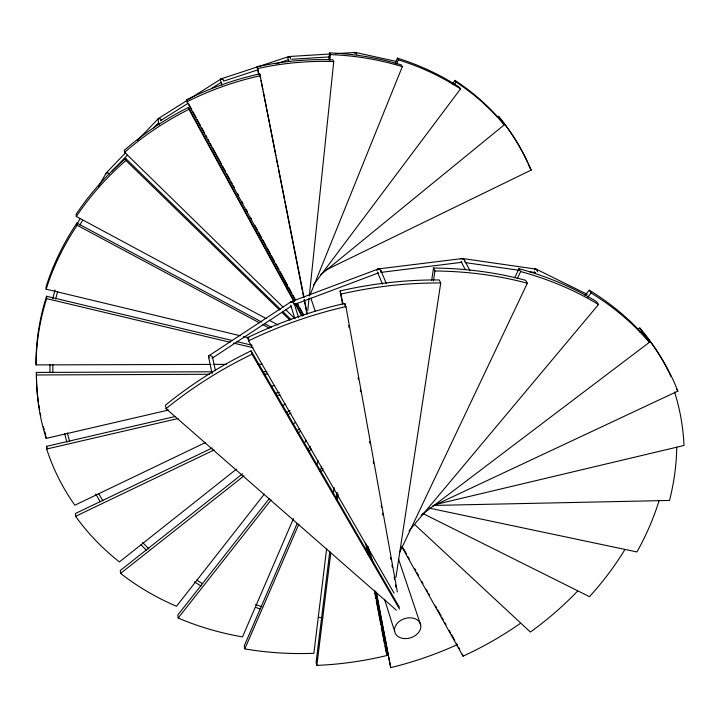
<?xml version="1.0" encoding="UTF-8"?>
<svg xmlns="http://www.w3.org/2000/svg" width="720" height="720" viewBox="0 0 720 720"><rect width="100%" height="100%" fill="white"/><g stroke="black" fill="none" stroke-linecap="round" stroke-linejoin="round"><path stroke-width="1.08" d="M49.968 372.654L49.986 364.779M52.848 372.645L52.866 364.779M221.859 79.515L221.22 78.867L221.319 79.488M328.878 59.607L329.571 52.902A266.211 230.85 -18 0 1 401.31 64.944L402.309 66.663L310.05 295.011M329.823 60.21L330.399 54.612L329.571 52.902M307.782 310.464L309.06 298.179M309.294 295.947L333.747 61.551L332.901 59.805A268.668 232.146 -18 0 0 257.112 66.753L258.633 74.475M326.646 548.73L313.875 653.292A299.826 247.275 -18 0 1 244.818 648.882L244.242 645.876L297.216 523.413M333.306 494.226L334.116 487.548M329.823 551.223L316.098 662.337L316.845 665.388A302.958 248.661 -18 0 0 387.045 655.47L374.661 590.454M336.285 498.996L337.104 492.327M316.845 665.388L330.786 553.005M337.275 500.715L338.103 494.037M431.694 280.224L433.512 268.029A341.217 263.664 -18 0 1 525.645 280.287L527.346 283.23L399.411 552.897M433.44 280.98L434.934 270.981L433.512 268.029M395.928 577.386L440.73 282.978L439.272 279.945A345.276 265.041 -18 0 0 340.137 290.925L342.54 304.191M537.507 271.881L537.084 269.901L534.672 268.929M291.78 302.418L291.087 302.04M287.667 57.519L288.558 56.556L329.814 54.009M52.722 298.674L55.071 289.989M55.629 299.043L57.672 291.501M223.443 80.892C224.28 78.759 219.645 77.859 220.545 80.388M160.947 120.294C161.685 118.341 157.257 117.495 158.103 119.808M108.963 174.303C109.557 172.548 105.372 171.846 106.164 173.889M380.88 271.836C381.933 269.424 376.776 267.516 376.821 270.513M290.016 302.652L290.79 301.806L378.27 268.983M294.066 304.389L293.337 302.391L290.79 301.806M395.298 63.369L397.395 58.149A263.799 229.563 -18 0 1 459.387 87.228L460.494 88.956L313.524 284.922M396.693 63.999L398.367 59.841L397.395 58.149M293.481 518.526L242.514 636.921A296.766 245.898 -18 0 1 178.191 618.048L177.759 615.087L269.37 498.474M316.53 464.994L318.303 460.872M319.923 470.925L321.705 466.812M244.818 648.882L298.854 524.187M321.183 472.662L322.974 468.54M514.656 277.866L518.958 268.695A337.257 262.278 -18 0 1 596.61 301.644L598.473 304.551L409.041 530.892M517.266 278.685L520.614 271.566L518.958 268.695M76.356 225.252L80.226 218.475M98.487 186.507L106.236 172.944L125.721 152.604M79.812 225.162L82.602 220.284M290.538 59.031L290.439 57.303L288.945 56.52M452.34 83.997L455.022 80.406A261.423 228.285 -18 0 1 503.055 123.102L504.225 124.857L320.445 274.959M454.086 84.798L456.102 82.098L455.022 80.406M264.303 494.127L176.49 606.276A293.769 244.521 -18 0 1 120.582 573.408L120.285 570.519L242.532 473.814M304.416 442.908L306.486 440.262M307.548 449.892L310.32 446.355M178.191 618.048L271.035 500.004M309.141 451.548L311.22 448.902M584.982 295.38L589.284 290.196A333.378 260.883 -18 0 1 647.415 339.426L649.35 342.333L421.137 515.214M587.511 297.342L591.102 293.031L589.284 290.196M137.403 140.445L158.436 118.548L158.832 118.881M111.879 171.297L127.323 155.214M153.594 127.872L158.229 123.048M291.06 301.752L208.854 355.788L208.503 356.688L212.139 373.752M353.925 52.794L355.329 52.434L395.982 61.362M236.448 469.125L119.412 561.924A290.826 243.153 -18 0 1 75.618 516.303L75.429 513.504L212.166 448.002M292.77 424.467L295.416 422.37M297.054 430.686L299.7 428.598M120.582 573.408L244.017 475.839M297.801 433.323L300.447 431.235M637.992 329.337L639.774 327.978L641.664 330.813A330.534 259.839 -18 0 1 677.844 391.131L432.54 506.196M639.882 332.172L641.664 330.813M460.836 258.912L462.177 258.462L535.77 269.082M291.285 306.162L212.202 358.182C213.489 356.535 210.222 354.933 208.854 355.788M158.481 118.485L186.993 100.476M188.892 99.279L221.22 78.867M160.497 120.699L187.83 103.437M211.392 88.542L220.824 82.593M326.286 269.802L531.207 170.073A259.677 227.331 -18 0 0 499.572 117.882L498.42 116.154A259.101 227.016 -18 0 1 527.202 161.838M205.596 442.494L74.862 505.188A287.946 241.794 -18 0 1 46.683 449.019L46.557 446.337L175.509 416.43M282.618 405.558L285.651 404.1M286.101 412.578L290.16 410.634M75.618 516.303L214.182 449.946M288.009 414.594L291.042 413.136M294.471 304.488L378.495 272.907M220.941 78.921L288.738 56.601M224.037 81L257.949 69.813M275.958 63.873L288.675 59.679M434.673 504.684L684 445.482A326.817 258.444 -18 0 0 674.559 392.04M274.959 393.363L279.324 392.346M46.683 449.019L178.137 418.509M276.732 395.631L280.017 394.866M211.779 371.772L36.387 372.429L36.486 374.967A285.129 240.444 -18 0 0 46.197 438.39L168.651 410.013M271.431 386.208L274.707 385.443M378.045 268.965L462.339 258.552M380.88 272.394L461.664 262.323M335.34 53.667L355.221 52.452L356.796 54.297M291.753 59.265L329.625 56.907M433.422 505.431L669.492 500.454A323.172 257.04 -18 0 0 676.755 447.138M232.479 340.578L46.521 296.244A281.673 238.752 -18 0 0 36 362.421L36.099 364.905L210.915 364.41M213.156 364.401L226.602 364.365M257.976 364.275L262.458 364.266M262.377 371.583L266.868 371.565M36.486 374.967L209.376 374.265M264.384 374.04L267.75 374.031M318.294 617.238L322.749 617.841M465.12 262.584L518.931 270.261M529.911 271.827L535.401 272.61A1.782 1.116 -80.8 0 1 535.113 272.547M462.177 258.462L464.148 259.551L470.052 270.765M429.075 508.086L636.939 551.952A319.617 255.636 -18 0 0 659.169 500.355M46.521 296.244L46.647 298.62L230.121 342.27M233.397 343.053L253.053 347.724M261.684 322.056L76.932 223.047A278.973 237.42 -18 0 0 46.026 286.866L46.152 289.188L240.255 335.745M243.522 336.537L248.976 337.842M236.853 341.622L252.162 345.267M255.582 604.521L261.909 606.744M255.78 607.446L260.01 608.94M534.96 272.529L535.482 272.736M106.65 173.097L106.83 173.403M536.211 269.163L587.25 294.327M422.577 513.36L589.464 596.664A316.143 254.241 -18 0 0 624.663 549.927M264.645 323.64L271.566 327.348M76.932 223.047L77.139 225.261L259.344 322.785M262.314 324.369L269.253 328.077M280.476 309.321L125.595 158.409A276.318 236.088 -18 0 0 76.122 214.326L76.329 216.486L266.265 318.645M269.235 320.238L278.136 325.026M196.758 580.113L202.419 583.641M194.445 581.886L201.06 585.999M461.367 261.603L461.853 261.936M209.34 357.768L208.503 356.688M399.384 607.248L251.136 350.829A353.7 267.777 -18 0 0 165.51 405.144L166.077 408.672L396.351 610.173M414.657 524.511L530.379 632.052A312.741 252.846 -18 0 0 577.629 591.048M125.595 158.409L125.928 160.461L279.54 310.014M281.952 312.363L289.998 320.193M294.291 301.338L188.451 107.424A273.726 234.765 -18 0 0 124.29 150.309L124.614 152.325L283.005 307.035M285.417 309.384L295.065 318.807M282.879 311.67L290.907 319.482M142.641 542.556L148.941 548.937M141.057 544.833L146.601 550.44M158.85 119.043L158.436 118.584M531.207 170.073L530.01 168.273A259.101 227.016 -18 0 0 528.03 163.665M676.386 388.935L677.844 391.131M98.955 494.028L102.915 500.823M95.769 494.091L100.26 501.804M251.136 350.829L252.009 354.213L399.474 609.057M397.341 591.984L345.933 306.594L344.763 303.417A349.443 266.418 -18 0 0 247.716 337.545L248.841 339.489M247.716 337.545L248.562 340.83L394.074 593.163M403.227 548.109L406.512 554.004M408.159 556.947L409.257 558.909M414.747 568.719L415.836 570.681M416.934 572.643L418.581 575.595M421.875 581.481L422.973 583.443M426.258 589.329L427.356 591.291M428.454 593.253L429.552 595.215M435.582 606.015L436.68 607.977M437.778 609.939L441.072 615.825M442.161 617.787L443.259 619.749M444.906 622.701L446.004 624.663M449.298 630.549L450.396 632.511M451.485 634.473L454.779 640.359M456.426 643.311L457.524 645.273M458.622 647.235L459.72 649.197M401.796 546.705L463.014 656.181A309.402 251.442 -18 0 0 520.398 623.376M303.984 297.333L259.758 73.899A271.17 233.451 -18 0 0 186.498 99.864L187.578 101.835M188.649 103.806L191.88 109.728M192.951 111.708L196.182 117.621M197.253 119.601L200.484 125.523M201.555 127.494L204.786 133.416M205.857 135.387L206.937 137.367M208.008 139.338L209.088 141.309M210.159 143.289L211.239 145.26M212.31 147.231L221.454 164.007M222.534 165.987L225.756 171.909M226.836 173.88L230.058 179.802M231.138 181.773L232.209 183.744M233.289 185.724L234.36 187.695M237.591 193.617L238.662 195.588M241.893 201.51L242.964 203.49M246.195 209.412L247.266 211.383M250.497 217.305L251.568 219.276M254.799 225.198L257.49 230.13M258.561 232.11L261.792 238.032M262.863 240.003L266.094 245.925M267.165 247.896L270.396 253.818M271.467 255.789L274.698 261.711M275.769 263.691L279 269.613M280.071 271.584L283.302 277.506M284.373 279.477L287.604 285.399M288.675 287.37L291.906 293.292M292.977 295.272L295.668 300.204M297.279 303.165L298.359 305.136M299.43 307.116L303.732 315.009M186.498 99.864L186.984 101.736L295.353 300.528M296.955 303.48L303.399 315.288M295.362 303.309L302.346 316.107M188.451 107.424L188.946 109.332L293.913 301.581M294.993 303.552L301.446 315.387M461.169 261.684L465.21 269.487M380.835 270.504L386.388 283.617M287.811 58.266L289.116 61.362M377.406 271.998L382.518 284.184M257.112 66.753L258.849 74.025M340.137 290.925L343.08 303.948M462.276 654.138L463.014 656.181M310.833 298.116L315.126 310.905M398.529 559.062L420.723 625.095A13.455 10.035 -18 0 1 402.624 638.361A13.455 10.035 -18 0 1 399.663 621.153A13.455 10.035 -18 0 1 420.723 625.095M464.445 260.019L464.634 261.009M294.174 303.624L298.539 317.394M283.707 277.929L287.406 289.719M368.073 546.786L373.122 562.851M384.543 599.274L394.632 631.404M220.734 81.054L222.012 85.131M290.7 305.208L294.723 318.087M387.045 655.47L384.885 645.867M456.804 644.841A306.144 250.056 -18 0 1 390.717 667.629L376.002 591.957M67.347 432.927L69.678 441.549M64.602 433.566L66.942 442.179M212.553 357.273L215.397 370.35M158.202 120.573L159.129 124.893M304.416 299.538L307.233 313.866M259.758 73.899L260.622 78.3M261.054 80.505L262.791 89.316M263.223 91.512L269.28 122.337M269.712 124.533L275.778 155.358M276.21 157.563L277.938 166.365M278.37 168.57L284.436 199.386M284.868 201.591L287.253 213.696M287.685 215.901L302.4 290.754M302.832 292.959L303.696 297.36M304.137 299.556L306.945 313.866M367.722 546.471L369.603 556.38M376.497 592.731L390.717 667.629M367.218 545.751L368.892 554.544M365.634 543.069L367.74 554.094M366.201 547.902L367.047 552.303M374.805 593.028L375.858 598.536M376.281 600.732L380.898 624.951M381.312 627.156L384.462 643.662M344.763 303.417L345.357 306.729M348.741 325.503L349.137 327.708M358.101 377.406L358.506 379.611M360.297 389.556L360.693 391.761M369.657 441.459L370.053 443.664M373.239 461.331L373.644 463.545M381.213 505.503L381.609 507.717M382.608 513.234L383.004 515.439M390.573 557.406L390.969 559.611M391.968 565.137L392.364 567.342M394.155 577.287L394.551 579.492M395.55 585.018L395.946 587.223M46.116 436.635L46.197 438.39M47.214 448.353A287.235 241.452 -18 0 1 46.557 446.337M46.152 289.188A279.639 237.753 -18 0 1 77.139 225.261M36.099 364.905A282.357 239.094 -18 0 1 46.647 298.62M76.329 216.486A276.984 236.421 -18 0 1 125.928 160.461M45.756 434.754A284.427 240.102 -18 0 1 44.838 431.73M44.244 429.705A284.427 240.102 -18 0 1 43.398 426.654M40.698 415.296A284.427 240.102 -18 0 1 40.275 413.208M39.681 410.067A284.427 240.102 -18 0 1 38.799 404.793M38.484 402.678A284.427 240.102 -18 0 1 36.387 372.429M341.28 294.021A346.311 265.383 -18 0 1 440.73 282.978M461.925 258.849A1.827 0.9 83.5 0 1 463.221 259.362M248.562 340.83A350.496 266.751 -18 0 1 345.933 306.594M378.045 269.622A1.872 0.603 69.7 0 1 379.089 269.712M639.774 327.978A329.598 259.488 -18 0 1 668.961 372.384M669.384 373.248A329.598 259.488 -18 0 1 671.031 376.731M591.102 293.031A334.341 261.234 -18 0 1 649.35 342.333M456.102 82.098A262.017 228.6 -18 0 1 504.225 124.857M330.399 54.612A266.823 231.174 -18 0 1 402.309 66.663M398.367 59.841A264.393 229.887 -18 0 1 460.494 88.956M257.769 68.526A269.289 232.47 -18 0 1 333.747 61.551M354.69 53.055A1.44 0.621 86.8 0 1 355.662 52.956M186.984 101.736A271.8 233.775 -18 0 1 260.433 75.708M288.621 57.222A1.467 0.45 72.3 0 1 288.855 56.565A1.467 0.45 72.3 0 1 289.467 57.303M124.614 152.325A274.365 235.098 -18 0 1 188.946 109.332M434.934 270.981A342.225 264.006 -18 0 1 527.346 283.23M535.185 269.307A1.782 1.116 -80.8 0 1 536.652 269.982M534.663 272.079A1.782 1.116 -80.8 0 1 534.519 271.71M520.614 271.566A338.238 262.62 -18 0 1 598.473 304.551M166.077 408.672A354.78 268.11 -18 0 1 252.009 354.213"/></g></svg>
